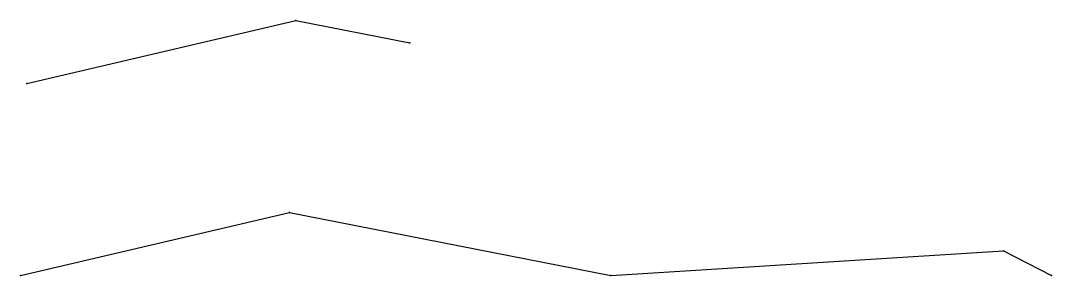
# Model space of a CAD drawing. Extents: x 5 to 2014, y 3 to 499.
import ezdxf

# ---------------------------------------------------------------- set-up
doc = ezdxf.new("R2010")
doc.units = 0
doc.header["$MEASUREMENT"] = 0
doc.layers.get('0').update_dxf_attribs({"linetype": 'CONTINUOUS'})

msp = doc.modelspace()

# ---------------------------------------------------------------- linework, layer by layer
for points in [[(17.2, 377, 253), (541.4, 499.4, 265), (763.4, 456, 255.8)], [(5, 2.7, 253), (529.1, 125.1, 265), (1155, 2.7, 239), (1920.4, 50.6, 249), (2014, 2.7, 219)]]:
    msp.add_polyline3d(points)
for p in [(541.4, 499.4, 265), (763.4, 456, 255.8), (17.2, 377, 253), (529.1, 125.1, 265), (1920.4, 50.6, 249), (5, 2.7, 253), (1155, 2.7, 239), (2014, 2.7, 219)]:
    msp.add_point(p)

doc.saveas('drawing.dxf')
